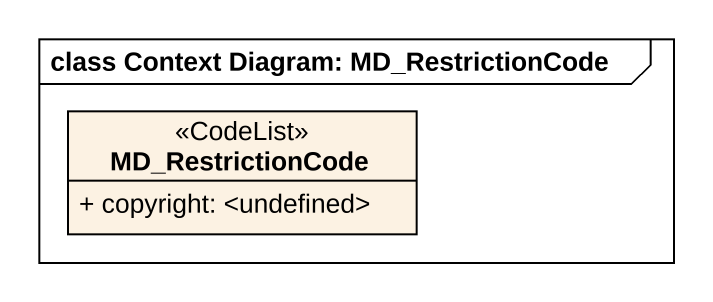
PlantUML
@startuml
mainframe class Context Diagram: MD_RestrictionCode
hide circle
hide empty members
skinparam classAttributeIconSize 0
class MD_RestrictionCode <<CodeList>> {
  + copyright: <undefined>
}
@enduml
